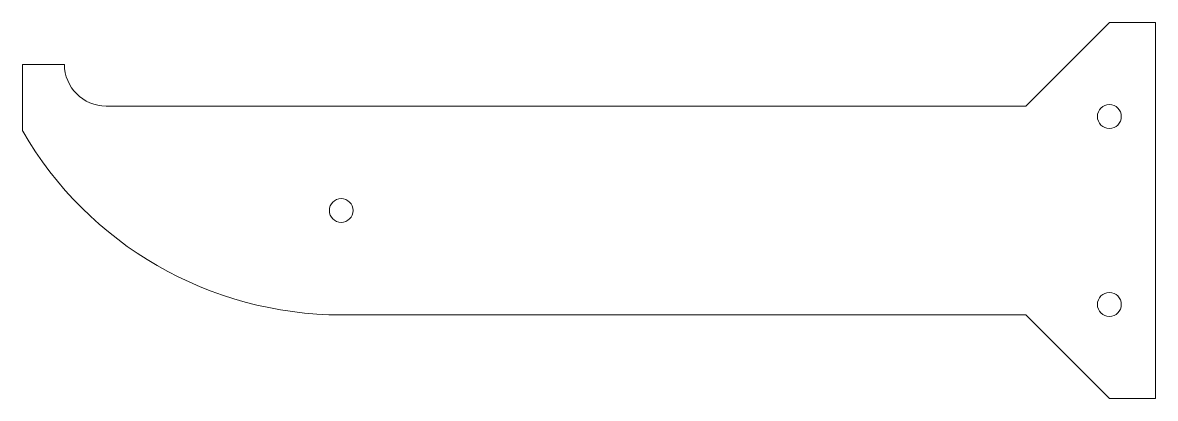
# Model space of a CAD drawing. Header units: millimetres. Extents: x 0 to 136, y -35 to 10.
import ezdxf

# ---------------------------------------------------------------- set-up
doc = ezdxf.new("R2010")
doc.units = ezdxf.units.MM

msp = doc.modelspace()

# ---------------------------------------------------------------- linework, layer by layer
at = {"color": 7, "linetype": 'Continuous', "lineweight": 15}
for p, q in [((130, 10), (120, 0)), ((135.5, 10), (130, 10)), ((135.5, -35), (135.5, 10)), ((5, 5), (0, 5)), ((0, 5), (0, -3)), ((120, 0), (10, 0)), ((38.11, -25), (120, -25)), ((120, -25), (130, -35)), ((130, -35), (135.5, -35))]:
    msp.add_line(p, q, dxfattribs=at)
for centre, radius in [((130, -1.25), 1.43), ((38.11, -12.5), 1.42), ((130, -23.75), 1.43)]:
    msp.add_circle(centre, radius, dxfattribs=at)
for centre, radius, start in [((10, 5), 5, 180), ((38.11, 19), 44, 210)]:
    msp.add_arc(centre, radius, start, 270, dxfattribs=at)

doc.saveas('drawing.dxf')
